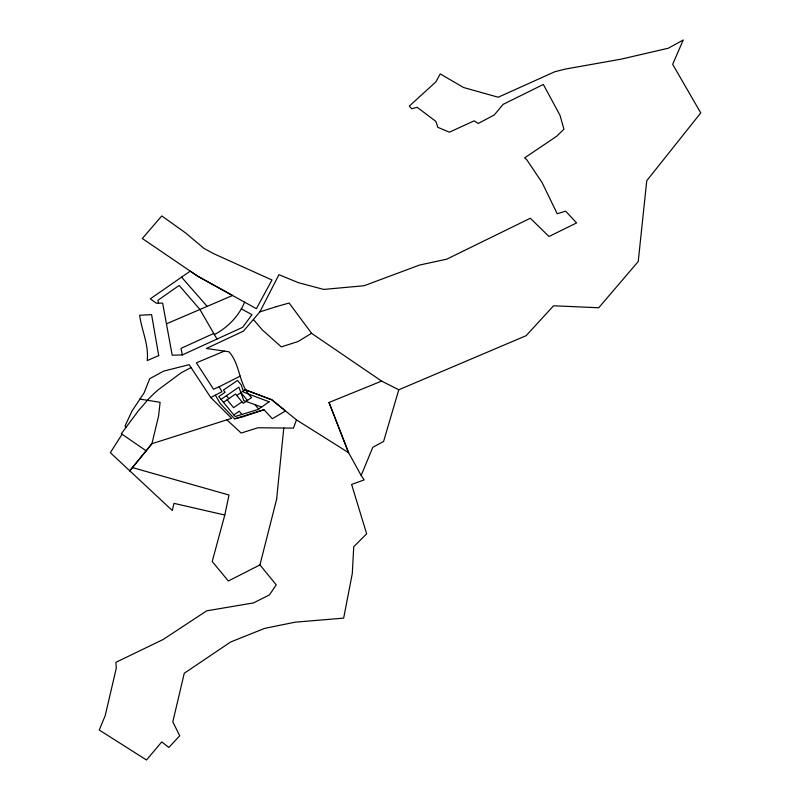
<?xml version="1.0" encoding="UTF-8"?>
<svg xmlns="http://www.w3.org/2000/svg" width="800" height="800" viewBox="0 0 800 800"><rect width="100%" height="100%" fill="white"/><g stroke="black" fill="none" stroke-linecap="round" stroke-linejoin="round"><path stroke-width="1.2" d="M276.65 498.96L283.78 428.03M276.7 498.95L259.93 564.94L228.35 580.99L212.21 561.5L224.8 515.02L228.99 495.03L132.44 467.57M223.46 402.33L235.53 394.03L243.24 403.34L251.62 397.54C238.53 385.37 240.77 364.95 229.03 351.8L206.39 348.47L243.49 331.1L259.84 311.91L278.96 274.68L298.47 282.71L323.73 289.42L364.1 285.74L419.52 265.06L446.75 259.16L530.32 218.24L549.01 236.49L576.59 222.93L565.65 211.15L557.22 213.76L542.14 182.67L526.61 159.51L524.6 157.9L556.62 136.3L563.94 129.19L559.98 115.25L543.34 84.46L503.1 104.38L494.28 114.94L478.24 123.49L474.17 120.84L449.42 132.18L437.79 127.31L435.84 121.36L417.18 107.33L411.66 108.74L409.29 106.1L435.77 82L440.26 73.91L463.58 87.52L498.21 97.23L554.76 71.75L564.99 69.15L621.34 59.1L668.35 48.21L683.23 40L672.67 64.35L700.75 112.91L646.75 180.72L638.23 261.54L598.72 307.76L553.56 305.78L526.12 335.69L398.78 389.77L383.59 441.47L372.81 447.28L361.17 475.47L364.18 479.89L351.61 484.44L366.64 533.8L353.74 546.7L352.3 573.51L343.66 618.13L295.15 622.17L264.56 628.41L230.62 642.01L184.26 673.25L172.81 721.88L179.73 735.78L168.83 747.47L161.78 741.88L146.49 760L99.25 730.02L105.2 715.66L116.27 668.25L115.93 662.31L163.16 639.49L206.67 610.85L253.44 602.92L269.44 594.91L276.22 584.86L259.98 564.94M236.77 395.52L245.14 389.75L271.8 399.77L296.45 419.87L293.45 428.13L257.94 427.77L241.15 433.04L226.87 419.84L151.92 443.71L129.78 470.83L151.92 443.71L158.58 416.02L160.1 402.31L139.92 399.09L131.99 411.05L124.98 426.11L126.28 427.01M244.58 302.16C238.89 316.17 227.67 327.55 214.4 334.59M122.08 434.25L110.33 452.68L172.25 510.48L174 503.36L224.8 515.02M139.92 399.09L144.03 393.02L149.71 378.72L163.57 371.15L189.14 364.66L210.79 397.57L231.63 418.32L226.87 419.84M241.34 308.8L251.96 314.69L242.68 327.3L182.32 354.93L172.2 355.22L162.65 303.11L156.32 303.21L150.3 298.83L190.26 271.14L197.76 276.24L256.38 308.69L271.98 279.99L213.68 253.69L203.99 248.42L185.47 232.84L161.79 215.94L142.31 238.51L197.76 276.24L232.55 295.5L166.45 323.83M233.84 414.92L239.23 411.18L241.94 414.45M242 401.84L233.59 407.67L227.11 399.82M221.04 399.39L238.89 387.13L243.8 400.63L261.6 407.02M210.79 397.57L221.95 391.7L219.13 386.78L213.54 389.2L196.39 362.82L224.38 351.09M219.13 386.78L240.17 376.13M191.05 367.58L181.23 372.74L158.16 389.84A152.49 143.96 7.1 0 0 149.17 398.33L138.39 410.77L121.3 433.71L146.14 450.81M213.74 333.45L181.02 348.37L182.32 354.93M348.55 452.68L328.99 402.48L381.61 381.09L398.78 389.77M245.14 389.75L271.79 399.79L285.52 410.97L272.34 418.72L263.96 409.73L242.47 416.93L234.54 418.81M259.84 311.91L276.22 306.67M263.96 409.73L234.53 418.83L220.29 403.65L215.35 395.17M276.17 306.68L289.12 303.03L311.57 333.3M296.45 419.87L348.6 452.68L361.17 475.47M381.61 381.09L311.52 333.31L298.03 341.54L281.3 346.89L262.32 329.89L253.39 319.48M181.58 277.16L207.16 306.39M254.84 404.48L258.66 409.08M240.96 392.63L247.44 400.44M226.43 395.69L228.86 398.62M216.98 339.06L199.93 309.48L179.17 285.44L157.92 300.3L158.52 303.17M329.04 402.48L348.6 452.68M269.12 401.78L258.11 409.46L235.18 416.54L218.75 396.61L225.16 392.21L223.41 390.1L237.51 380.45L241.12 384.79L243.85 392.28L269.12 401.78M158.7 355.61L147.19 360.58C149.03 344.84 141.64 330.51 139.65 315.24L151.6 314.63L158.7 355.61"/></g></svg>
